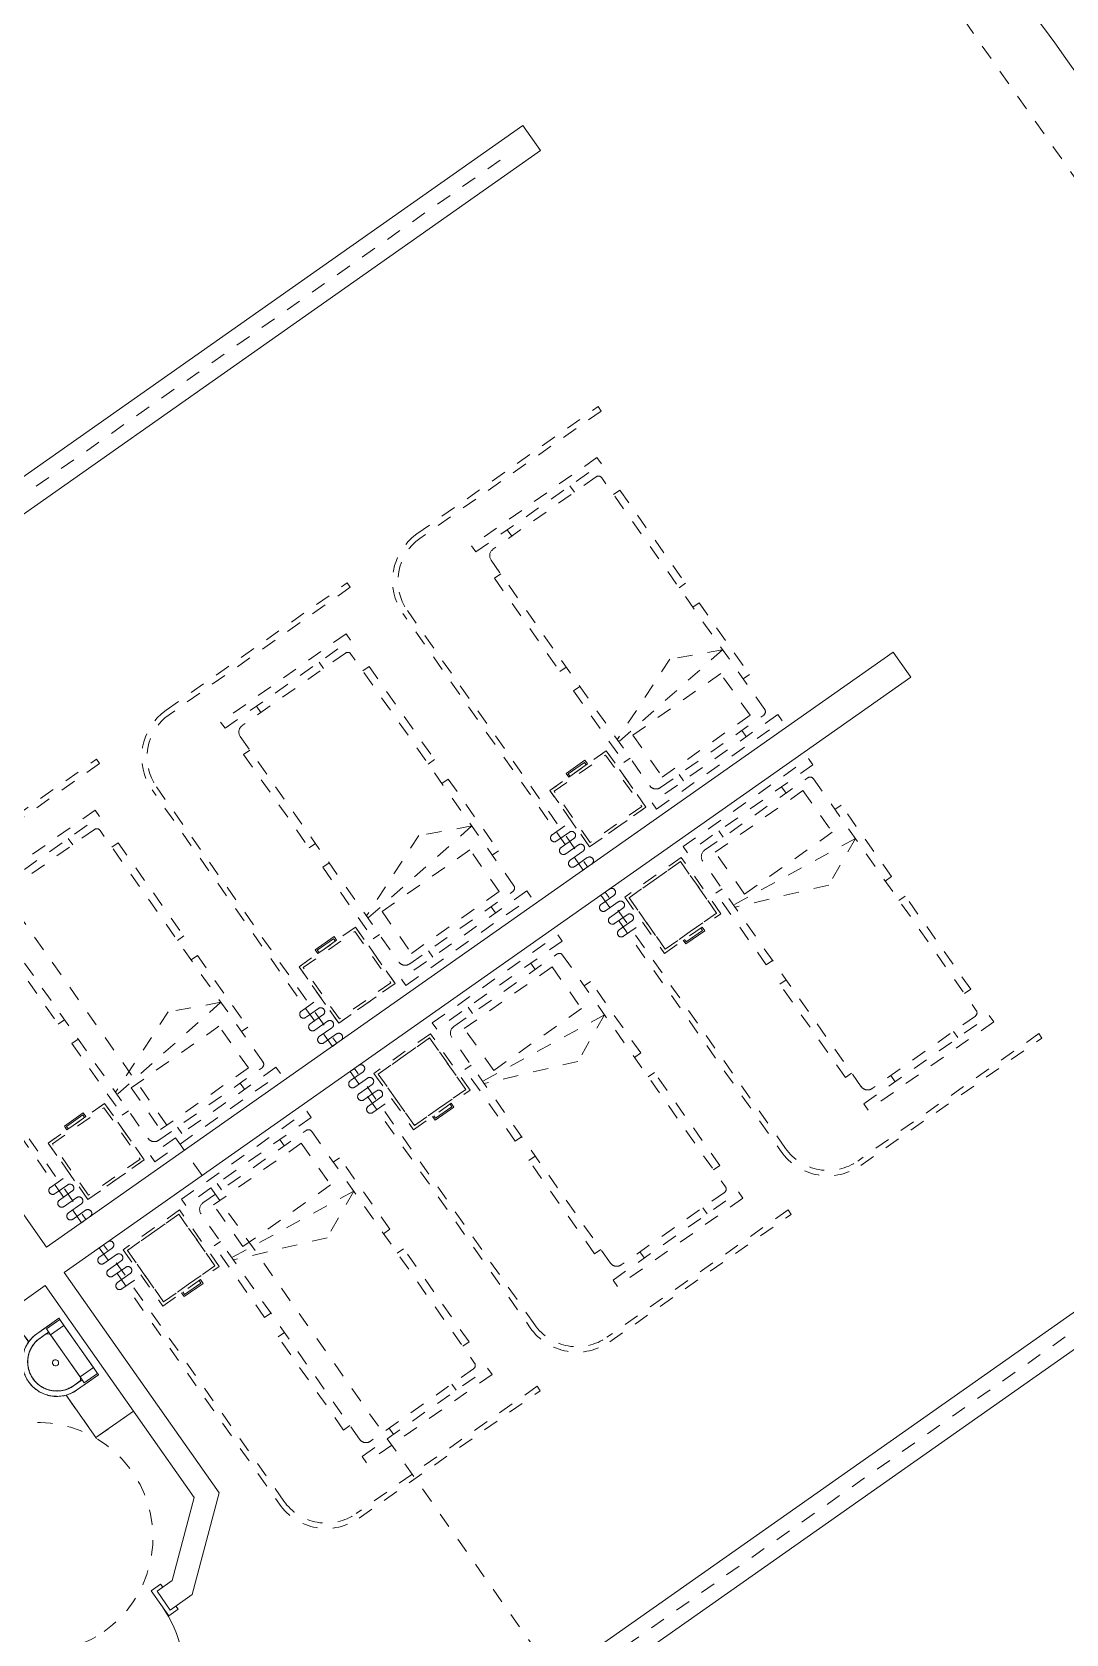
# Model space of a CAD drawing. Extents: x 274235 to 276654, y 142848 to 144425.
# Drawn here: x 276128.15 to 276134.89, y 143184.59 to 143195.04 of the extents above; entities that cross this region are included whole.
import ezdxf

# ---------------------------------------------------------------- set-up
doc = ezdxf.new("R2010")
doc.units = 0
doc.header["$LTSCALE"] = 1.5
for name, pattern in [('ACM-G-CENTER', [50.8, 31.75, -6.35, 6.35, -6.35]), ('ATDASH', [1.5875, 0.79375, -0.79375]), ('DASH', [0.35, 0.25, -0.1]), ('Hidden 1_16_', [2.38125, 1.5875, -0.79375])]:
    doc.linetypes.add(name, pattern=pattern)
doc.layers.get('0').update_dxf_attribs({"linetype": 'CONTINUOUS', "lineweight": 0})
for name, color, linetype, lineweight in [('_ACM-A-DETL', 7, 'CONTINUOUS', 5), ('_ACM-A-DOOR', 1, 'CONTINUOUS', 5), ('_ACM-A-EQPM', 3, 'CONTINUOUS', 5), ('_ACM-A-FLOR-SPCL', 1, 'CONTINUOUS', 5), ('_ACM-A-FLOR-WDWK', 1, 'CONTINUOUS', 5), ('_ACM-A-GRID', 3, 'CONTINUOUS', 5), ('_ACM-A-WALL-FULL', 6, 'CONTINUOUS', 13)]:
    doc.layers.add(name, color=color, linetype=linetype, lineweight=lineweight)

# ---------------------------------------------------------------- blocks, each defined once
blk = doc.blocks.new('LOCKER_2_drawers_open_under_lockable_mobile - FQSN-051-2091571-F5_Working')
at = {"layer": '_ACM-A-FLOR-WDWK'}
for p, q in [((75, 235), (-75, 235)), ((-75, 235), (-75, 205)), ((-65, 205), (-65, 225)), ((-65, 225), (65, 225)), ((65, 205), (65, 225)), ((75, 205), (75, 235))]:
    blk.add_line(p, q, dxfattribs=at)
at = {"layer": '_ACM-A-FLOR-WDWK', "linetype": 'DASH'}
for p, q in [((225, 205), (-225, 205)), ((-225, 205), (-225, -245)), ((225, 205), (-225, 205)), ((-225, 205), (-225, -245)), ((205, 185), (-205, 185)), ((-205, 185), (-205, -225)), ((-205, -225), (-205, 185)), ((-205, 185), (205, 185)), ((205, -225), (205, 185)), ((205, 185), (205, -225)), ((225, -245), (225, 205)), ((225, -245), (225, 205)), ((-225, -245), (225, -245)), ((-225, -245), (225, -245)), ((-205, -225), (205, -225)), ((205, -225), (-205, -225))]:
    blk.add_line(p, q, dxfattribs=at)
blk = doc.blocks.new('BED_patient1 - MMBE-010_2100D-2091575-F5_Working')
at = {"layer": '_ACM-A-FLOR-WDWK', "linetype": 'DASH'}
for p, q in [((-500, 2050), (-500, 2100)), ((-500, 2100), (500, 2100)), ((500, 2050), (500, 2100)), ((500, 2050), (-500, 2050)), ((-424, 2000), (399, 2000)), ((-250, 2000), (-250, 2050)), ((250, 2000), (250, 2050)), ((-450, 126), (-450, 1974)), ((450, 1949), (450, 151)), ((-450, 1840), (-500, 1840)), ((-500, 1840), (-500, 1097)), ((450, 1840), (500, 1840)), ((500, 1840), (500, 1097)), ((-500, 1097), (-450, 1097)), ((500, 1097), (450, 1097)), ((-450, 942), (-500, 942)), ((-500, 942), (-500, 371)), ((450, 942), (500, 942)), ((500, 942), (500, 371)), ((-450, 603), (-133, 751)), ((-133, 751), (450, 518)), ((-450, 603), (450, 501)), ((-350, 150), (-350, 483)), ((-350, 483), (350, 483)), ((350, 483), (350, 150)), ((-500, 371), (-450, 371)), ((500, 371), (450, 371)), ((350, 150), (-350, 150)), ((-500, 50), (-500, 0)), ((-500, 50), (500, 50)), ((399, 100), (-424, 100)), ((-250, 50), (-250, 100)), ((250, 50), (250, 100)), ((500, 50), (500, 0)), ((500, 0), (-500, 0))]:
    blk.add_line(p, q, dxfattribs=at)
for centre, radius, start, end in [((-424, 1974), 25.8, 90, 180), ((399, 1949), 50.8, 360, 90), ((-424, 126), 25.8, 180, 270), ((399, 151), 50.8, 270, 360)]:
    blk.add_arc(centre, radius, start, end, dxfattribs=at)
blk = doc.blocks.new('BASIN_ensuite - HYBA-002-V155-F5_Working')
at = {"layer": '_ACM-A-FLOR-SPCL'}
for p, q in [((-228, -175), (-228, 0)), ((-228, 0), (222, 0)), ((-228, 0), (-228, -107)), ((-218, 0), (-227, 0)), ((-171, 0), (-218, 0)), ((-218, 0), (-218, -107)), ((-171, 0), (164, 0)), ((-171, -107), (-171, 0)), ((211, 0), (164, 0)), ((164, 0), (164, -107)), ((220, 0), (211, 0)), ((211, 0), (211, -107)), ((222, -175), (222, 0)), ((222, -107), (222, 0)), ((547, 50), (547, -250)), ((-228, -107), (-228, -175)), ((-218, -107), (-171, -107)), ((-193, -175), (-193, -107)), ((-193, -175), (-193, -132)), ((164, -107), (-171, -107)), ((-168, -107), (162, -107)), ((164, -107), (211, -107)), ((187, -107), (187, -175)), ((187, -175), (187, -132)), ((222, -175), (222, -107)), ((-216, -250), (-453, -250)), ((547, -250), (209, -250))]:
    blk.add_line(p, q, dxfattribs=at)
at = {"layer": '_ACM-A-FLOR-SPCL', "linetype": 'DASH'}
for p, q in [((-228, -175), (-228, 0)), ((222, 0), (222, -175)), ((547, -250), (547, 50)), ((-453, -250), (-215, -250)), ((209, -250), (547, -250))]:
    blk.add_line(p, q, dxfattribs=at)
at = {"layer": '_ACM-A-FLOR-SPCL', "flags": 128}
for points in [[(-228, -175), (-228, -184), (-228, -193), (-227, -202), (-226, -211), (-224, -220), (-222, -228), (-220, -237), (-217, -246), (-214, -254), (-211, -263), (-207, -271), (-203, -279), (-199, -287), (-194, -295), (-189, -302), (-184, -309), (-178, -316), (-173, -323), (-167, -330), (-160, -336), (-154, -343), (-147, -348), (-140, -354), (-133, -359), (-125, -364), (-117, -369), (-110, -373), (-102, -378), (-93, -381), (-85, -385), (-77, -388), (-68, -391), (-59, -393), (-51, -395), (-42, -397), (-33, -398), (-24, -399), (-15, -400), (-6, -400), (3, -400), (12, -399), (21, -399), (30, -398), (39, -396), (48, -394), (56, -392), (65, -389), (73, -386), (82, -383), (90, -380), (98, -376), (106, -371), (114, -367), (122, -362), (129, -357), (136, -351), (143, -346), (150, -340), (156, -333), (162, -327), (168, -320), (174, -313), (179, -306), (185, -299), (189, -291), (194, -283), (198, -275), (202, -267), (205, -259), (209, -250), (211, -242), (214, -233), (216, -224), (218, -216), (219, -207), (220, -198), (221, -189), (221, -180), (222, -175)], [(187, -175), (186, -183), (186, -190), (185, -198), (184, -205), (183, -213), (181, -220), (179, -228), (177, -235), (174, -242), (172, -249), (168, -256), (165, -263), (161, -269), (157, -276), (153, -282), (149, -288), (144, -294), (139, -300), (134, -306), (129, -311), (123, -316), (118, -321), (112, -326), (105, -331), (99, -335), (93, -339), (86, -343), (79, -346), (72, -349), (65, -352), (58, -355), (51, -357), (44, -359), (36, -361), (29, -362), (21, -363), (14, -364), (6, -365), (-1, -365), (-9, -365), (-17, -365), (-24, -364), (-32, -363), (-39, -362), (-47, -360), (-54, -358), (-61, -356), (-69, -354), (-76, -351), (-83, -348), (-89, -344), (-96, -341), (-103, -337), (-109, -333), (-115, -329), (-121, -324), (-127, -319), (-133, -314), (-138, -309), (-144, -303), (-149, -298), (-153, -292), (-158, -286), (-162, -279), (-166, -273), (-170, -266), (-174, -260), (-177, -253), (-180, -246), (-183, -239), (-185, -231), (-187, -224), (-189, -217), (-190, -209), (-192, -202), (-193, -194), (-193, -187), (-193, -179), (-193, -175)], [(-193, -175), (-193, -183), (-193, -190), (-192, -198), (-191, -205), (-190, -213), (-188, -220), (-186, -228), (-184, -235), (-181, -242), (-179, -249), (-175, -256), (-172, -263), (-168, -269), (-164, -276), (-160, -282), (-156, -288), (-151, -294), (-146, -300), (-141, -306), (-136, -311), (-130, -316), (-125, -321), (-119, -326), (-112, -331), (-106, -335), (-100, -339), (-93, -343), (-86, -346), (-79, -349)], [(-79, -349), (-72, -352), (-65, -355), (-58, -357), (-51, -359), (-43, -361), (-36, -362), (-28, -363), (-21, -364), (-13, -365), (-6, -365), (2, -365), (10, -365), (17, -364), (25, -363), (32, -362), (40, -360), (47, -358), (54, -356), (62, -354), (69, -351), (76, -348), (82, -344), (89, -341), (96, -337), (102, -333), (108, -329), (114, -324), (120, -319), (126, -314), (131, -309), (137, -303), (142, -298), (146, -292), (151, -286), (155, -279), (159, -273), (163, -266), (167, -260), (170, -253), (173, -246), (176, -239), (178, -231), (180, -224), (182, -217), (183, -209), (185, -202), (186, -194), (186, -187), (186, -179), (187, -175)]]:
    blk.add_lwpolyline(points, dxfattribs=at)
at = {"layer": '_ACM-A-FLOR-SPCL'}
for centre, radius, start, end in [((-3, -175), 225, 180, 0), ((-168, -132), 25, 90, 180), ((-3, -175), 190, 180, 0), ((-3, -185), 20, 360, 180), ((-3, -185), 20, 0, 180), ((-3, -185), 20, 180, 360), ((-3, -185), 20, 180, 360), ((162, -132), 25, 360, 90)]:
    blk.add_arc(centre, radius, start, end, dxfattribs=at)
at = {"layer": '_ACM-A-FLOR-SPCL', "linetype": 'DASH'}
for centre, radius, start, end in [((-18, -175), 210, 180, 200.9248), ((-3, -175), 225, 340.5288, 0)]:
    blk.add_arc(centre, radius, start, end, dxfattribs=at)
blk = doc.blocks.new('LOCKER_2_drawers_open_under_lockable_mobile - FQSN-051-2020972-F5_Working')
at = {"layer": '_ACM-A-FLOR-WDWK', "linetype": 'DASH'}
for p, q in [((-225, -205), (-225, 245)), ((-225, 245), (225, 245)), ((225, 245), (-225, 245)), ((-225, 245), (-225, -205)), ((-205, -185), (-205, 225)), ((-205, 225), (205, 225)), ((-205, -185), (-205, 225)), ((-205, 225), (205, 225)), ((205, 225), (205, -185)), ((205, 225), (205, -185)), ((225, 245), (225, -205)), ((225, -205), (225, 245)), ((225, -205), (-225, -205)), ((-225, -205), (225, -205)), ((205, -185), (-205, -185)), ((205, -185), (-205, -185))]:
    blk.add_line(p, q, dxfattribs=at)
at = {"layer": '_ACM-A-FLOR-WDWK'}
for p, q in [((-75, -205), (-75, -235)), ((-65, -225), (-65, -205)), ((65, -225), (65, -205)), ((75, -235), (75, -205)), ((-75, -235), (75, -235)), ((65, -225), (-65, -225))]:
    blk.add_line(p, q, dxfattribs=at)
blk = doc.blocks.new('BED_patient1 - MMBE-010_2100D-2020948-F5_Working')
at = {"layer": '_ACM-A-FLOR-WDWK', "linetype": 'DASH'}
for p, q in [((-500, -50), (-500, 0)), ((500, 0), (-500, 0)), ((500, -50), (500, 0)), ((-500, -50), (500, -50)), ((399, -100), (-424, -100)), ((-250, -50), (-250, -100)), ((250, -50), (250, -100)), ((-450, -126), (-450, -1974)), ((350, -150), (-350, -150)), ((-350, -150), (-350, -483)), ((350, -483), (350, -150)), ((450, -1949), (450, -151)), ((-500, -942), (-500, -371)), ((-500, -371), (-450, -371)), ((500, -371), (450, -371)), ((500, -942), (500, -371)), ((-450, -603), (450, -501)), ((-350, -483), (350, -483)), ((-133, -751), (450, -518)), ((-450, -603), (-133, -751)), ((-450, -942), (-500, -942)), ((450, -942), (500, -942)), ((-500, -1840), (-500, -1097)), ((-500, -1097), (-450, -1097)), ((500, -1097), (450, -1097)), ((500, -1840), (500, -1097)), ((-450, -1840), (-500, -1840)), ((450, -1840), (500, -1840)), ((-500, -2050), (-500, -2100)), ((500, -2050), (-500, -2050)), ((-424, -2000), (399, -2000)), ((-250, -2000), (-250, -2050)), ((250, -2000), (250, -2050)), ((500, -2050), (500, -2100)), ((-500, -2100), (500, -2100))]:
    blk.add_line(p, q, dxfattribs=at)
for centre, radius, start, end in [((-424, -126), 25.8, 90, 180), ((399, -151), 50.8, 0, 90), ((-424, -1974), 25.8, 180, 270), ((399, -1949), 50.8, 270, 0)]:
    blk.add_arc(centre, radius, start, end, dxfattribs=at)
blk = doc.blocks.new('1020 Cubicle Curtain_ L Shaped - 1020 Cubicle Curtain_ L Shaped-2848163-F5_Working')
at = {"layer": '_ACM-A-EQPM', "linetype": 'ATDASH'}
for p, q in [((447.675, 2439.6875), (1892.075, 2439.6875)), ((1892.075, 2404.7625), (447.675, 2404.7625)), ((1892.075, 2439.6875), (1892.075, 2404.7625)), ((74.6125, 22.225), (74.6125, 2066.625)), ((109.5375, 2066.625), (109.5375, 22.225)), ((41.275, 327.025), (142.875, 327.025)), ((142.875, 276.225), (41.275, 276.225)), ((41.275, 225.425), (142.875, 225.425)), ((142.875, 174.625), (41.275, 174.625)), ((41.275, 123.825), (142.875, 123.825)), ((142.875, 73.025), (41.275, 73.025)), ((74.6125, 22.225), (109.5375, 22.225))]:
    blk.add_line(p, q, dxfattribs=at)
for centre, radius, start, end in [((447.675, 2066.625), 373.0625, 90, 180), ((447.675, 2066.625), 338.1375, 90, 180), ((41.275, 301.625), 25.4, 90, 270), ((41.275, 200.025), 25.4, 90, 270), ((142.875, 250.825), 25.4, 270, 90), ((41.275, 98.425), 25.4, 90, 270), ((142.875, 149.225), 25.4, 270, 90), ((142.875, 47.625), 25.4, 270, 90)]:
    blk.add_arc(centre, radius, start, end, dxfattribs=at)
blk = doc.blocks.new('1020 Cubicle Curtain_ L Shaped - 1020 Cubicle Curtain_ L Shaped-2848326-F5_Working')
at = {"layer": '_ACM-A-EQPM', "linetype": 'ATDASH'}
for p, q in [((142.875, -73.025), (41.275, -73.025)), ((74.6125, -22.225), (109.5375, -22.225)), ((74.6125, -22.225), (74.6125, -2066.625)), ((109.5375, -2066.625), (109.5375, -22.225)), ((41.275, -123.825), (142.875, -123.825)), ((142.875, -174.625), (41.275, -174.625)), ((41.275, -225.425), (142.875, -225.425)), ((142.875, -276.225), (41.275, -276.225)), ((41.275, -327.025), (142.875, -327.025)), ((1892.075, -2404.7625), (447.675, -2404.7625)), ((447.675, -2439.6875), (1892.075, -2439.6875)), ((1892.075, -2439.6875), (1892.075, -2404.7625))]:
    blk.add_line(p, q, dxfattribs=at)
for centre, radius, start, end in [((41.275, -98.425), 25.4, 90, 270), ((142.875, -47.625), 25.4, 270, 90), ((41.275, -200.025), 25.4, 90, 270), ((142.875, -149.225), 25.4, 270, 90), ((41.275, -301.625), 25.4, 90, 270), ((142.875, -250.825), 25.4, 270, 90), ((447.675, -2066.625), 373.0625, 180, 270), ((447.675, -2066.625), 338.1375, 180, 270)]:
    blk.add_arc(centre, radius, start, end, dxfattribs=at)
blk = doc.blocks.new('ACM_Door-Regular-Single-45D - 0923_800_ S-45-2487939-F5_Working')
at = {"layer": '_ACM-A-DOOR'}
for p, q in [((-194, 577), (392, -8)), ((420, 20), (-165, 605)), ((-420, 100), (-495, 100)), ((-495, 100), (-495, 75)), ((-495, 75), (-450, 75)), ((-450, 75), (-450, -75)), ((-420, -100), (-420, 100)), ((420, 20), (392, -8)), ((495, 100), (420, 100)), ((420, 100), (420, -100)), ((450, -75), (450, 75)), ((450, 75), (495, 75)), ((495, 75), (495, 100)), ((-450, -75), (-495, -75)), ((-495, -75), (-495, -100)), ((-495, -100), (-420, -100)), ((420, -100), (495, -100)), ((495, -75), (450, -75)), ((495, -100), (495, -75))]:
    blk.add_line(p, q, dxfattribs=at)
blk.add_arc((380, 20), 800, 132.9739, 180, dxfattribs=at)
blk = doc.blocks.new('5f0512')
at = {"layer": '_ACM-A-DETL', "linetype": 'Hidden 1_16_'}
for start, end in [(315, 119.5115099), (195.50621974, 315)]:
    blk.add_arc((-133281.4227, 28814.5858), 750, start, end, dxfattribs=at)
at = {"layer": '_ACM-A-GRID', "linetype": 'ACM-G-CENTER'}
for p, q in [((-153491.8825, 64063.8743), (-100034.61, 10606.6018)), ((-159431.5795, 58124.1773), (-105974.307, 4666.9048)), ((-131854.415, 38183.7661), (-152219.0903, 17819.0909)), ((-125914.7181, 32244.0692), (-146279.3934, 11879.3939))]:
    blk.add_line(p, q, dxfattribs=at)
at = {"layer": '_ACM-A-WALL-FULL', "lineweight": 18}
for p, q in [((-128333.3905, 39471.0677), (-98665.6237, 9803.3009)), ((-131748.349, 38431.2535), (-138430.5081, 31749.0944)), ((-131606.9277, 38289.8322), (-131748.349, 38431.2535)), ((-138183.0207, 31713.7391), (-131606.9277, 38289.8322)), ((-128778.5005, 35461.405), (-133551.4713, 30688.4342)), ((-128637.0792, 35319.9837), (-128778.5005, 35461.405)), ((-133410.0499, 30547.0129), (-128637.0792, 35319.9837)), ((-125808.6521, 32491.5566), (-132384.7452, 25915.4635)), ((-132243.3238, 25774.0422), (-125667.2307, 32350.1352)), ((-133551.4713, 30688.4342), (-134760.8712, 31897.8341)), ((-132166.3374, 29303.3003), (-133410.0499, 30547.0129)), ((-134718.1975, 29238.8653), (-133516.116, 30440.9469)), ((-133516.116, 30440.9469), (-132321.8628, 29246.6937)), ((-132226.1496, 28619.6434), (-132166.3374, 29303.3003)), ((-132321.8628, 29246.6937), (-132370.8205, 28687.1045)), ((-132370.8205, 28687.1045), (-132455.4558, 28602.4692)), ((-132455.4558, 28602.4692), (-132349.3898, 28496.4032)), ((-132349.3898, 28496.4032), (-132226.1496, 28619.6434))]:
    blk.add_line(p, q, dxfattribs=at)
at = {"layer": '_ACM-A-WALL-FULL'}
blk.add_arc((-135404.4583, 32399.9999), 10200, 45, 90, dxfattribs=at)
at = {"layer": '_ACM-A-WALL-FULL', "lineweight": 18}
blk.add_arc((-135404.4583, 32399.9999), 10000, 45, 90, dxfattribs=at)
at = {"layer": '_ACM-A-DOOR', "rotation": 225.0000000000062}
blk.add_blockref('ACM_Door-Regular-Single-45D - 0923_800_ S-45-2487939-F5_Working', (-132720.6208, 28231.2382), dxfattribs=at)
at = {"layer": '_ACM-A-EQPM'}
for name, p, rotation in [('1020 Cubicle Curtain_ L Shaped - 1020 Cubicle Curtain_ L Shaped-2848163-F5_Working', (-130562.4956, 33645.9791), 44.99999999999277), ('1020 Cubicle Curtain_ L Shaped - 1020 Cubicle Curtain_ L Shaped-2848163-F5_Working', (-131976.7091, 32231.7655), 44.99999999999277), ('1020 Cubicle Curtain_ L Shaped - 1020 Cubicle Curtain_ L Shaped-2848326-F5_Working', (-130452.5051, 33535.9886), 45.00000000001964), ('1020 Cubicle Curtain_ L Shaped - 1020 Cubicle Curtain_ L Shaped-2848163-F5_Working', (-133390.9227, 30817.5519), 44.99999999999277), ('1020 Cubicle Curtain_ L Shaped - 1020 Cubicle Curtain_ L Shaped-2848326-F5_Working', (-131866.7187, 32121.775), 45.00000000001964), ('1020 Cubicle Curtain_ L Shaped - 1020 Cubicle Curtain_ L Shaped-2848326-F5_Working', (-133280.9322, 30707.5615), 45.00000000001964)]:
    blk.add_blockref(name, p, dxfattribs=dict(at, rotation=rotation))
at = {"layer": '_ACM-A-FLOR-SPCL', "rotation": 315.0000000000013}
blk.add_blockref('BASIN_ensuite - HYBA-002-V155-F5_Working', (-133230.7989, 30084.9192), dxfattribs=at)
at = {"layer": '_ACM-A-FLOR-WDWK'}
for name, p, rotation in [('BED_patient1 - MMBE-010_2100D-2020948-F5_Working', (-129768.45, 34542.1662), 225.0000000000071), ('BED_patient1 - MMBE-010_2100D-2020948-F5_Working', (-131182.6636, 33127.9526), 225.0000000000071), ('BED_patient1 - MMBE-010_2100D-2091575-F5_Working', (-129556.318, 34330.0342), 225.0000000000053), ('LOCKER_2_drawers_open_under_lockable_mobile - FQSN-051-2020972-F5_Working', (-130525.0543, 34202.7549), 225.0000000000066), ('LOCKER_2_drawers_open_under_lockable_mobile - FQSN-051-2091571-F5_Working', (-129895.7292, 33573.4299), 225.0000000000058), ('BED_patient1 - MMBE-010_2100D-2020948-F5_Working', (-132596.8771, 31713.7391), 225.0000000000071), ('BED_patient1 - MMBE-010_2100D-2091575-F5_Working', (-130970.5315, 32915.8206), 225.0000000000053), ('LOCKER_2_drawers_open_under_lockable_mobile - FQSN-051-2020972-F5_Working', (-131939.2678, 32788.5414), 225.0000000000066), ('LOCKER_2_drawers_open_under_lockable_mobile - FQSN-051-2091571-F5_Working', (-131309.9428, 32159.2163), 225.0000000000058), ('BED_patient1 - MMBE-010_2100D-2091575-F5_Working', (-132384.7451, 31501.607), 225.0000000000053), ('LOCKER_2_drawers_open_under_lockable_mobile - FQSN-051-2020972-F5_Working', (-133353.4814, 31374.3278), 225.0000000000066), ('LOCKER_2_drawers_open_under_lockable_mobile - FQSN-051-2091571-F5_Working', (-132724.1564, 30745.0028), 225.0000000000058)]:
    blk.add_blockref(name, p, dxfattribs=dict(at, rotation=rotation))

msp = doc.modelspace()

# ---------------------------------------------------------------- block references
at = {"xscale": 0.0009999999999999994, "yscale": 0.001, "zscale": 0.001, "rotation": 350.1075696352769}
msp.add_blockref('5f0512', (276254.538, 143133.932), dxfattribs=at)

doc.saveas('drawing.dxf')
